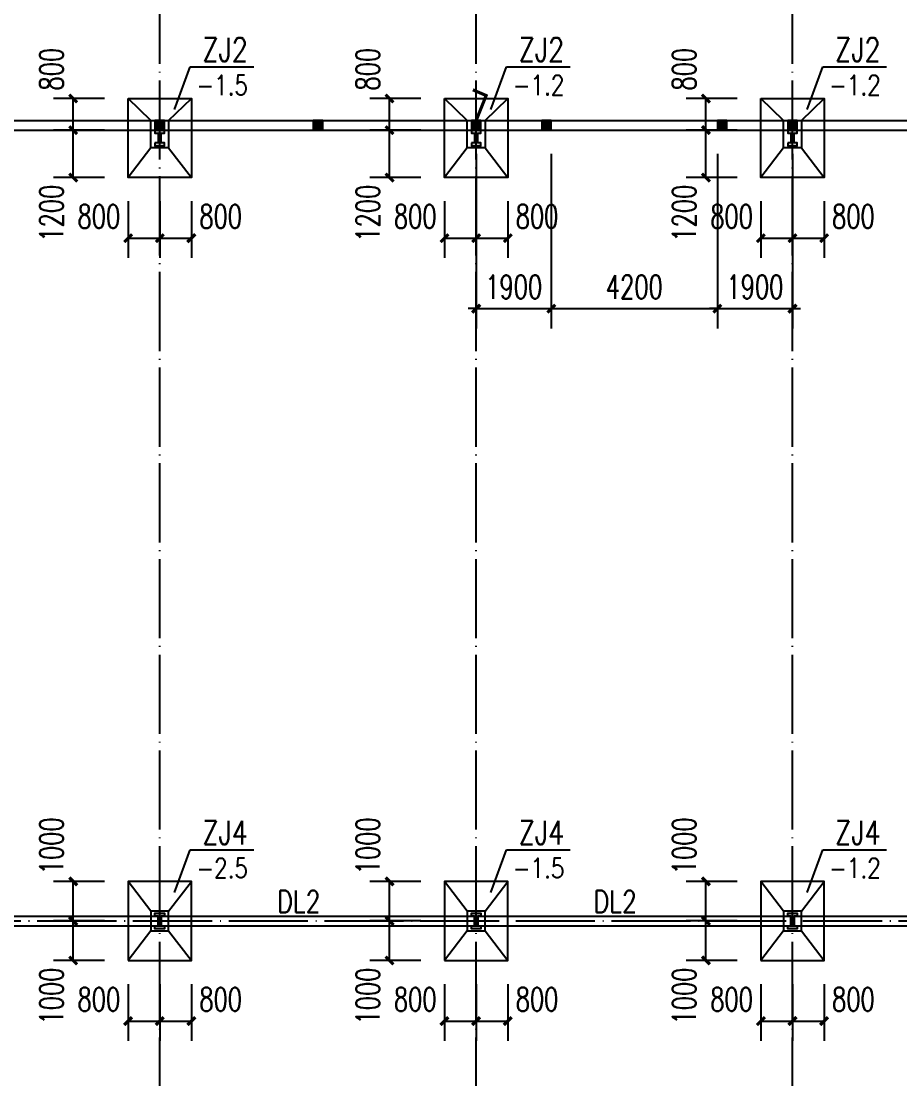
# Model space of a CAD drawing. Extents: x 36360094 to 36697644, y 75306 to 425482.
# Drawn here: x 36402952 to 36425171, y 383237 to 409986 of the extents above; entities that cross this region are included whole.
import ezdxf

# ---------------------------------------------------------------- set-up
doc = ezdxf.new("R2010")
doc.units = 0
doc.header["$LTSCALE"] = 1000
doc.header["$MEASUREMENT"] = 0
doc.linetypes.add('ACAD_ISO04W100', pattern=[30.5, 24, -3, 0.5, -3])
doc.linetypes.add('DOTE', pattern=[2.42, 2, -0.2, 0.02, -0.2])
doc.layers.get('0').update_dxf_attribs({"linetype": 'CONTINUOUS'})
doc.layers.get('DEFPOINTS').update_dxf_attribs({"linetype": 'CONTINUOUS'})
for name, color, linetype in [('COLUMN', 7, 'CONTINUOUS'), ('DOTE', 1, 'ACAD_ISO04W100'), ('PUB_DIM', 3, 'CONTINUOUS'), ('PUB_HATCH', 8, 'CONTINUOUS'), ('独立基础', 2, 'CONTINUOUS')]:
    doc.layers.add(name, color=color, linetype=linetype)
doc.styles.add('_TCH_DIM_T3', font='SIMPLEX', dxfattribs={"width": 0.705882, "bigfont": 'GBCBIG'})
doc.styles.add('DIM_FONT', font='SIMPLEX.shx', dxfattribs={"width": 0.8})
doc.dimstyles.new('_TCH_ARCH&&200', dxfattribs={"dimtxt": 595, "dimasz": 200, "dimexe": 500, "dimexo": 600, "dimgap": 252.5, "dimtad": 1, "dimdec": 0, "dimzin": 0, "dimdsep": 46, "dimtxsty": '_TCH_DIM_T3', "dimblk": 'ARCHTICK', "dimcen": 0.09, "dimclrt": 7, "dimazin": 2, "dimtfac": 1, "dimtdec": 0, "dimtix": 1, "dimtmove": 2, "dimatfit": 3, "dimfxl": 0, "dimtolj": 1, "dimtzin": 0, "dimarcsym": 0})

# ---------------------------------------------------------------- blocks, each defined once
blk = doc.blocks.new('_ArchTick')
at = {"color": 0, "linetype": 'ByBlock', "const_width": 0.4}
blk.add_lwpolyline([(-0.5, -0.5), (0.5, 0.5)], dxfattribs=at)
blk = doc.blocks.new('*D157')
at = {"layer": 'DEFPOINTS', "color": 0}
for p in [(36414457, 407230), (36416357, 407230), (36416357, 402715)]:
    blk.add_point(p, dxfattribs=at)
at = {"layer": 'PUB_DIM', "color": 0, "lineweight": -2}
for p, q in [((36414457, 406630), (36414457, 402215)), ((36416357, 406630), (36416357, 402215)), ((36414457, 402715), (36414257, 402715)), ((36414457, 402715), (36416357, 402715)), ((36416357, 402715), (36416557, 402715))]:
    blk.add_line(p, q, dxfattribs=at)
at = {"layer": 'PUB_DIM', "color": 0, "lineweight": -2, "xscale": 200, "yscale": 200, "zscale": 200}
blk.add_blockref('_ArchTick', (36414457, 402715), dxfattribs=at)
at = {"layer": 'PUB_DIM', "color": 0, "lineweight": -2, "xscale": 200, "yscale": 200, "zscale": 200, "rotation": 180}
blk.add_blockref('_ArchTick', (36416357, 402715), dxfattribs=at)
at = {"layer": 'PUB_DIM', "color": 7, "insert": (36415407, 403265), "char_height": 595, "attachment_point": 5, "style": '_TCH_DIM_T3'}
blk.add_mtext('\\A1;1900', dxfattribs=at)
blk = doc.blocks.new('*D158')
at = {"layer": 'DEFPOINTS', "color": 0}
for p in [(36416357, 407230), (36420557, 407230), (36420557, 402715)]:
    blk.add_point(p, dxfattribs=at)
at = {"layer": 'PUB_DIM', "color": 0, "lineweight": -2}
for p, q in [((36416357, 406630), (36416357, 402215)), ((36420557, 406630), (36420557, 402215)), ((36416357, 402715), (36420557, 402715))]:
    blk.add_line(p, q, dxfattribs=at)
at = {"layer": 'PUB_DIM', "color": 0, "lineweight": -2, "xscale": 200, "yscale": 200, "zscale": 200, "rotation": 180}
blk.add_blockref('_ArchTick', (36416357, 402715), dxfattribs=at)
at = {"layer": 'PUB_DIM', "color": 0, "lineweight": -2, "xscale": 200, "yscale": 200, "zscale": 200}
blk.add_blockref('_ArchTick', (36420557, 402715), dxfattribs=at)
at = {"layer": 'PUB_DIM', "color": 7, "insert": (36418457, 403265), "char_height": 595, "attachment_point": 5, "style": '_TCH_DIM_T3'}
blk.add_mtext('\\A1;4200', dxfattribs=at)
blk = doc.blocks.new('*D159')
at = {"layer": 'DEFPOINTS', "color": 0}
for p in [(36420557, 407230), (36422457, 407230), (36422457, 402715)]:
    blk.add_point(p, dxfattribs=at)
at = {"layer": 'PUB_DIM', "color": 0, "lineweight": -2}
for p, q in [((36420557, 406630), (36420557, 402215)), ((36422457, 406630), (36422457, 402215)), ((36420557, 402715), (36420357, 402715)), ((36420557, 402715), (36422457, 402715)), ((36422457, 402715), (36422657, 402715))]:
    blk.add_line(p, q, dxfattribs=at)
at = {"layer": 'PUB_DIM', "color": 0, "lineweight": -2, "xscale": 200, "yscale": 200, "zscale": 200}
blk.add_blockref('_ArchTick', (36420557, 402715), dxfattribs=at)
at = {"layer": 'PUB_DIM', "color": 0, "lineweight": -2, "xscale": 200, "yscale": 200, "zscale": 200, "rotation": 180}
blk.add_blockref('_ArchTick', (36422457, 402715), dxfattribs=at)
at = {"layer": 'PUB_DIM', "color": 7, "insert": (36421507, 403265), "char_height": 595, "attachment_point": 5, "style": '_TCH_DIM_T3'}
blk.add_mtext('\\A1;1900', dxfattribs=at)
blk = doc.blocks.new('*D172')
at = {"layer": 'DEFPOINTS', "color": 0}
for p in [(36421657, 406030), (36422457, 406030), (36422457, 404498)]:
    blk.add_point(p, dxfattribs=at)
at = {"layer": 'PUB_DIM', "color": 0, "lineweight": -2}
for p, q in [((36421657, 405430), (36421657, 403998)), ((36422457, 405430), (36422457, 403998)), ((36421657, 404498), (36422457, 404498))]:
    blk.add_line(p, q, dxfattribs=at)
at = {"layer": 'PUB_DIM', "color": 0, "lineweight": -2, "xscale": 200, "yscale": 200, "zscale": 200, "rotation": 180}
blk.add_blockref('_ArchTick', (36421657, 404498), dxfattribs=at)
at = {"layer": 'PUB_DIM', "color": 0, "lineweight": -2, "xscale": 200, "yscale": 200, "zscale": 200}
blk.add_blockref('_ArchTick', (36422457, 404498), dxfattribs=at)
at = {"layer": 'PUB_DIM', "color": 7, "insert": (36420917, 405048), "char_height": 595, "attachment_point": 5, "style": '_TCH_DIM_T3'}
blk.add_mtext('\\A1;800', dxfattribs=at)
blk = doc.blocks.new('*D173')
at = {"layer": 'DEFPOINTS', "color": 0}
for p in [(36422457, 406030), (36423257, 406030), (36423257, 404498)]:
    blk.add_point(p, dxfattribs=at)
at = {"layer": 'PUB_DIM', "color": 0, "lineweight": -2}
for p, q in [((36422457, 405430), (36422457, 403998)), ((36423257, 405430), (36423257, 403998)), ((36422457, 404498), (36423257, 404498))]:
    blk.add_line(p, q, dxfattribs=at)
at = {"layer": 'PUB_DIM', "color": 0, "lineweight": -2, "xscale": 200, "yscale": 200, "zscale": 200, "rotation": 180}
blk.add_blockref('_ArchTick', (36422457, 404498), dxfattribs=at)
at = {"layer": 'PUB_DIM', "color": 0, "lineweight": -2, "xscale": 200, "yscale": 200, "zscale": 200}
blk.add_blockref('_ArchTick', (36423257, 404498), dxfattribs=at)
at = {"layer": 'PUB_DIM', "color": 7, "insert": (36423997, 405048), "char_height": 595, "attachment_point": 5, "style": '_TCH_DIM_T3'}
blk.add_mtext('\\A1;800', dxfattribs=at)
blk = doc.blocks.new('*D174')
at = {"layer": 'DEFPOINTS', "color": 0}
for p in [(36420268, 408030), (36421657, 408030), (36421657, 407230)]:
    blk.add_point(p, dxfattribs=at)
at = {"layer": 'PUB_DIM', "color": 0, "lineweight": -2}
for p, q in [((36421057, 408030), (36419768, 408030)), ((36420268, 407230), (36420268, 408030)), ((36421057, 407230), (36419768, 407230))]:
    blk.add_line(p, q, dxfattribs=at)
at = {"layer": 'PUB_DIM', "color": 0, "lineweight": -2, "xscale": 200, "yscale": 200, "zscale": 200}
for p, rotation in [((36420268, 408030), 90), ((36420268, 407230), 270)]:
    blk.add_blockref('_ArchTick', p, dxfattribs=dict(at, rotation=rotation))
at = {"layer": 'PUB_DIM', "color": 7, "insert": (36419718, 408770), "char_height": 595, "attachment_point": 5, "rotation": 90, "style": '_TCH_DIM_T3'}
blk.add_mtext('\\A1;800', dxfattribs=at)
blk = doc.blocks.new('*D175')
at = {"layer": 'DEFPOINTS', "color": 0}
for p in [(36420268, 407230), (36421657, 407230), (36421657, 406030)]:
    blk.add_point(p, dxfattribs=at)
at = {"layer": 'PUB_DIM', "color": 0, "lineweight": -2}
for p, q in [((36421057, 407230), (36419768, 407230)), ((36420268, 406030), (36420268, 407230)), ((36421057, 406030), (36419768, 406030))]:
    blk.add_line(p, q, dxfattribs=at)
at = {"layer": 'PUB_DIM', "color": 0, "lineweight": -2, "xscale": 200, "yscale": 200, "zscale": 200}
for p, rotation in [((36420268, 407230), 90), ((36420268, 406030), 270)]:
    blk.add_blockref('_ArchTick', p, dxfattribs=dict(at, rotation=rotation))
at = {"layer": 'PUB_DIM', "color": 7, "insert": (36419718, 405130), "char_height": 595, "attachment_point": 5, "rotation": 90, "style": '_TCH_DIM_T3'}
blk.add_mtext('\\A1;1200', dxfattribs=at)
blk = doc.blocks.new('*D176')
at = {"layer": 'DEFPOINTS', "color": 0}
for p in [(36421657, 386230), (36422457, 386230), (36422457, 384698)]:
    blk.add_point(p, dxfattribs=at)
at = {"layer": 'PUB_DIM', "color": 0, "lineweight": -2}
for p, q in [((36421657, 385630), (36421657, 384198)), ((36422457, 385630), (36422457, 384198)), ((36421657, 384698), (36422457, 384698))]:
    blk.add_line(p, q, dxfattribs=at)
at = {"layer": 'PUB_DIM', "color": 0, "lineweight": -2, "xscale": 200, "yscale": 200, "zscale": 200, "rotation": 180}
blk.add_blockref('_ArchTick', (36421657, 384698), dxfattribs=at)
at = {"layer": 'PUB_DIM', "color": 0, "lineweight": -2, "xscale": 200, "yscale": 200, "zscale": 200}
blk.add_blockref('_ArchTick', (36422457, 384698), dxfattribs=at)
at = {"layer": 'PUB_DIM', "color": 7, "insert": (36420917, 385248), "char_height": 595, "attachment_point": 5, "style": '_TCH_DIM_T3'}
blk.add_mtext('\\A1;800', dxfattribs=at)
blk = doc.blocks.new('*D177')
at = {"layer": 'DEFPOINTS', "color": 0}
for p in [(36422457, 386230), (36423257, 386230), (36423257, 384698)]:
    blk.add_point(p, dxfattribs=at)
at = {"layer": 'PUB_DIM', "color": 0, "lineweight": -2}
for p, q in [((36422457, 385630), (36422457, 384198)), ((36423257, 385630), (36423257, 384198)), ((36422457, 384698), (36423257, 384698))]:
    blk.add_line(p, q, dxfattribs=at)
at = {"layer": 'PUB_DIM', "color": 0, "lineweight": -2, "xscale": 200, "yscale": 200, "zscale": 200, "rotation": 180}
blk.add_blockref('_ArchTick', (36422457, 384698), dxfattribs=at)
at = {"layer": 'PUB_DIM', "color": 0, "lineweight": -2, "xscale": 200, "yscale": 200, "zscale": 200}
blk.add_blockref('_ArchTick', (36423257, 384698), dxfattribs=at)
at = {"layer": 'PUB_DIM', "color": 7, "insert": (36423997, 385248), "char_height": 595, "attachment_point": 5, "style": '_TCH_DIM_T3'}
blk.add_mtext('\\A1;800', dxfattribs=at)
blk = doc.blocks.new('*D178')
at = {"layer": 'DEFPOINTS', "color": 0}
for p in [(36420268, 388230), (36421657, 388230), (36421657, 387230)]:
    blk.add_point(p, dxfattribs=at)
at = {"layer": 'PUB_DIM', "color": 0, "lineweight": -2}
for p, q in [((36421057, 388230), (36419768, 388230)), ((36420268, 387230), (36420268, 388230)), ((36421057, 387230), (36419768, 387230))]:
    blk.add_line(p, q, dxfattribs=at)
at = {"layer": 'PUB_DIM', "color": 0, "lineweight": -2, "xscale": 200, "yscale": 200, "zscale": 200}
for p, rotation in [((36420268, 388230), 90), ((36420268, 387230), 270)]:
    blk.add_blockref('_ArchTick', p, dxfattribs=dict(at, rotation=rotation))
at = {"layer": 'PUB_DIM', "color": 7, "insert": (36419718, 389130), "char_height": 595, "attachment_point": 5, "rotation": 90, "style": '_TCH_DIM_T3'}
blk.add_mtext('\\A1;1000', dxfattribs=at)
blk = doc.blocks.new('*D179')
at = {"layer": 'DEFPOINTS', "color": 0}
for p in [(36420268, 387230), (36421657, 387230), (36421657, 386230)]:
    blk.add_point(p, dxfattribs=at)
at = {"layer": 'PUB_DIM', "color": 0, "lineweight": -2}
for p, q in [((36421057, 387230), (36419768, 387230)), ((36420268, 386230), (36420268, 387230)), ((36421057, 386230), (36419768, 386230))]:
    blk.add_line(p, q, dxfattribs=at)
at = {"layer": 'PUB_DIM', "color": 0, "lineweight": -2, "xscale": 200, "yscale": 200, "zscale": 200}
for p, rotation in [((36420268, 387230), 90), ((36420268, 386230), 270)]:
    blk.add_blockref('_ArchTick', p, dxfattribs=dict(at, rotation=rotation))
at = {"layer": 'PUB_DIM', "color": 7, "insert": (36419718, 385330), "char_height": 595, "attachment_point": 5, "rotation": 90, "style": '_TCH_DIM_T3'}
blk.add_mtext('\\A1;1000', dxfattribs=at)
blk = doc.blocks.new('*D184')
at = {"layer": 'DEFPOINTS', "color": 0}
for p in [(36413657, 406030), (36414457, 406030), (36414457, 404498)]:
    blk.add_point(p, dxfattribs=at)
at = {"layer": 'PUB_DIM', "color": 0, "lineweight": -2}
for p, q in [((36413657, 405430), (36413657, 403998)), ((36414457, 405430), (36414457, 403998)), ((36413657, 404498), (36414457, 404498))]:
    blk.add_line(p, q, dxfattribs=at)
at = {"layer": 'PUB_DIM', "color": 0, "lineweight": -2, "xscale": 200, "yscale": 200, "zscale": 200, "rotation": 180}
blk.add_blockref('_ArchTick', (36413657, 404498), dxfattribs=at)
at = {"layer": 'PUB_DIM', "color": 0, "lineweight": -2, "xscale": 200, "yscale": 200, "zscale": 200}
blk.add_blockref('_ArchTick', (36414457, 404498), dxfattribs=at)
at = {"layer": 'PUB_DIM', "color": 7, "insert": (36412917, 405048), "char_height": 595, "attachment_point": 5, "style": '_TCH_DIM_T3'}
blk.add_mtext('\\A1;800', dxfattribs=at)
blk = doc.blocks.new('*D185')
at = {"layer": 'DEFPOINTS', "color": 0}
for p in [(36414457, 406030), (36415257, 406030), (36415257, 404498)]:
    blk.add_point(p, dxfattribs=at)
at = {"layer": 'PUB_DIM', "color": 0, "lineweight": -2}
for p, q in [((36414457, 405430), (36414457, 403998)), ((36415257, 405430), (36415257, 403998)), ((36414457, 404498), (36415257, 404498))]:
    blk.add_line(p, q, dxfattribs=at)
at = {"layer": 'PUB_DIM', "color": 0, "lineweight": -2, "xscale": 200, "yscale": 200, "zscale": 200, "rotation": 180}
blk.add_blockref('_ArchTick', (36414457, 404498), dxfattribs=at)
at = {"layer": 'PUB_DIM', "color": 0, "lineweight": -2, "xscale": 200, "yscale": 200, "zscale": 200}
blk.add_blockref('_ArchTick', (36415257, 404498), dxfattribs=at)
at = {"layer": 'PUB_DIM', "color": 7, "insert": (36415997, 405048), "char_height": 595, "attachment_point": 5, "style": '_TCH_DIM_T3'}
blk.add_mtext('\\A1;800', dxfattribs=at)
blk = doc.blocks.new('*D186')
at = {"layer": 'DEFPOINTS', "color": 0}
for p in [(36412268, 408030), (36413657, 408030), (36413657, 407230)]:
    blk.add_point(p, dxfattribs=at)
at = {"layer": 'PUB_DIM', "color": 0, "lineweight": -2}
for p, q in [((36413057, 408030), (36411768, 408030)), ((36412268, 407230), (36412268, 408030)), ((36413057, 407230), (36411768, 407230))]:
    blk.add_line(p, q, dxfattribs=at)
at = {"layer": 'PUB_DIM', "color": 0, "lineweight": -2, "xscale": 200, "yscale": 200, "zscale": 200}
for p, rotation in [((36412268, 408030), 90), ((36412268, 407230), 270)]:
    blk.add_blockref('_ArchTick', p, dxfattribs=dict(at, rotation=rotation))
at = {"layer": 'PUB_DIM', "color": 7, "insert": (36411718, 408770), "char_height": 595, "attachment_point": 5, "rotation": 90, "style": '_TCH_DIM_T3'}
blk.add_mtext('\\A1;800', dxfattribs=at)
blk = doc.blocks.new('*D187')
at = {"layer": 'DEFPOINTS', "color": 0}
for p in [(36412268, 407230), (36413657, 407230), (36413657, 406030)]:
    blk.add_point(p, dxfattribs=at)
at = {"layer": 'PUB_DIM', "color": 0, "lineweight": -2}
for p, q in [((36413057, 407230), (36411768, 407230)), ((36412268, 406030), (36412268, 407230)), ((36413057, 406030), (36411768, 406030))]:
    blk.add_line(p, q, dxfattribs=at)
at = {"layer": 'PUB_DIM', "color": 0, "lineweight": -2, "xscale": 200, "yscale": 200, "zscale": 200}
for p, rotation in [((36412268, 407230), 90), ((36412268, 406030), 270)]:
    blk.add_blockref('_ArchTick', p, dxfattribs=dict(at, rotation=rotation))
at = {"layer": 'PUB_DIM', "color": 7, "insert": (36411718, 405130), "char_height": 595, "attachment_point": 5, "rotation": 90, "style": '_TCH_DIM_T3'}
blk.add_mtext('\\A1;1200', dxfattribs=at)
blk = doc.blocks.new('*D188')
at = {"layer": 'DEFPOINTS', "color": 0}
for p in [(36413657, 386230), (36414457, 386230), (36414457, 384698)]:
    blk.add_point(p, dxfattribs=at)
at = {"layer": 'PUB_DIM', "color": 0, "lineweight": -2}
for p, q in [((36413657, 385630), (36413657, 384198)), ((36414457, 385630), (36414457, 384198)), ((36413657, 384698), (36414457, 384698))]:
    blk.add_line(p, q, dxfattribs=at)
at = {"layer": 'PUB_DIM', "color": 0, "lineweight": -2, "xscale": 200, "yscale": 200, "zscale": 200, "rotation": 180}
blk.add_blockref('_ArchTick', (36413657, 384698), dxfattribs=at)
at = {"layer": 'PUB_DIM', "color": 0, "lineweight": -2, "xscale": 200, "yscale": 200, "zscale": 200}
blk.add_blockref('_ArchTick', (36414457, 384698), dxfattribs=at)
at = {"layer": 'PUB_DIM', "color": 7, "insert": (36412917, 385248), "char_height": 595, "attachment_point": 5, "style": '_TCH_DIM_T3'}
blk.add_mtext('\\A1;800', dxfattribs=at)
blk = doc.blocks.new('*D189')
at = {"layer": 'DEFPOINTS', "color": 0}
for p in [(36414457, 386230), (36415257, 386230), (36415257, 384698)]:
    blk.add_point(p, dxfattribs=at)
at = {"layer": 'PUB_DIM', "color": 0, "lineweight": -2}
for p, q in [((36414457, 385630), (36414457, 384198)), ((36415257, 385630), (36415257, 384198)), ((36414457, 384698), (36415257, 384698))]:
    blk.add_line(p, q, dxfattribs=at)
at = {"layer": 'PUB_DIM', "color": 0, "lineweight": -2, "xscale": 200, "yscale": 200, "zscale": 200, "rotation": 180}
blk.add_blockref('_ArchTick', (36414457, 384698), dxfattribs=at)
at = {"layer": 'PUB_DIM', "color": 0, "lineweight": -2, "xscale": 200, "yscale": 200, "zscale": 200}
blk.add_blockref('_ArchTick', (36415257, 384698), dxfattribs=at)
at = {"layer": 'PUB_DIM', "color": 7, "insert": (36415997, 385248), "char_height": 595, "attachment_point": 5, "style": '_TCH_DIM_T3'}
blk.add_mtext('\\A1;800', dxfattribs=at)
blk = doc.blocks.new('*D190')
at = {"layer": 'DEFPOINTS', "color": 0}
for p in [(36412268, 388230), (36413657, 388230), (36413657, 387230)]:
    blk.add_point(p, dxfattribs=at)
at = {"layer": 'PUB_DIM', "color": 0, "lineweight": -2}
for p, q in [((36413057, 388230), (36411768, 388230)), ((36412268, 387230), (36412268, 388230)), ((36413057, 387230), (36411768, 387230))]:
    blk.add_line(p, q, dxfattribs=at)
at = {"layer": 'PUB_DIM', "color": 0, "lineweight": -2, "xscale": 200, "yscale": 200, "zscale": 200}
for p, rotation in [((36412268, 388230), 90), ((36412268, 387230), 270)]:
    blk.add_blockref('_ArchTick', p, dxfattribs=dict(at, rotation=rotation))
at = {"layer": 'PUB_DIM', "color": 7, "insert": (36411718, 389130), "char_height": 595, "attachment_point": 5, "rotation": 90, "style": '_TCH_DIM_T3'}
blk.add_mtext('\\A1;1000', dxfattribs=at)
blk = doc.blocks.new('*D191')
at = {"layer": 'DEFPOINTS', "color": 0}
for p in [(36412268, 387230), (36413657, 387230), (36413657, 386230)]:
    blk.add_point(p, dxfattribs=at)
at = {"layer": 'PUB_DIM', "color": 0, "lineweight": -2}
for p, q in [((36413057, 387230), (36411768, 387230)), ((36412268, 386230), (36412268, 387230)), ((36413057, 386230), (36411768, 386230))]:
    blk.add_line(p, q, dxfattribs=at)
at = {"layer": 'PUB_DIM', "color": 0, "lineweight": -2, "xscale": 200, "yscale": 200, "zscale": 200}
for p, rotation in [((36412268, 387230), 90), ((36412268, 386230), 270)]:
    blk.add_blockref('_ArchTick', p, dxfattribs=dict(at, rotation=rotation))
at = {"layer": 'PUB_DIM', "color": 7, "insert": (36411718, 385330), "char_height": 595, "attachment_point": 5, "rotation": 90, "style": '_TCH_DIM_T3'}
blk.add_mtext('\\A1;1000', dxfattribs=at)
blk = doc.blocks.new('*D196')
at = {"layer": 'DEFPOINTS', "color": 0}
for p in [(36405657, 406030), (36406457, 406030), (36406457, 404498)]:
    blk.add_point(p, dxfattribs=at)
at = {"layer": 'PUB_DIM', "color": 0, "lineweight": -2}
for p, q in [((36405657, 405430), (36405657, 403998)), ((36406457, 405430), (36406457, 403998)), ((36405657, 404498), (36406457, 404498))]:
    blk.add_line(p, q, dxfattribs=at)
at = {"layer": 'PUB_DIM', "color": 0, "lineweight": -2, "xscale": 200, "yscale": 200, "zscale": 200, "rotation": 180}
blk.add_blockref('_ArchTick', (36405657, 404498), dxfattribs=at)
at = {"layer": 'PUB_DIM', "color": 0, "lineweight": -2, "xscale": 200, "yscale": 200, "zscale": 200}
blk.add_blockref('_ArchTick', (36406457, 404498), dxfattribs=at)
at = {"layer": 'PUB_DIM', "color": 7, "insert": (36404917, 405048), "char_height": 595, "attachment_point": 5, "style": '_TCH_DIM_T3'}
blk.add_mtext('\\A1;800', dxfattribs=at)
blk = doc.blocks.new('*D197')
at = {"layer": 'DEFPOINTS', "color": 0}
for p in [(36406457, 406030), (36407257, 406030), (36407257, 404498)]:
    blk.add_point(p, dxfattribs=at)
at = {"layer": 'PUB_DIM', "color": 0, "lineweight": -2}
for p, q in [((36406457, 405430), (36406457, 403998)), ((36407257, 405430), (36407257, 403998)), ((36406457, 404498), (36407257, 404498))]:
    blk.add_line(p, q, dxfattribs=at)
at = {"layer": 'PUB_DIM', "color": 0, "lineweight": -2, "xscale": 200, "yscale": 200, "zscale": 200, "rotation": 180}
blk.add_blockref('_ArchTick', (36406457, 404498), dxfattribs=at)
at = {"layer": 'PUB_DIM', "color": 0, "lineweight": -2, "xscale": 200, "yscale": 200, "zscale": 200}
blk.add_blockref('_ArchTick', (36407257, 404498), dxfattribs=at)
at = {"layer": 'PUB_DIM', "color": 7, "insert": (36407997, 405048), "char_height": 595, "attachment_point": 5, "style": '_TCH_DIM_T3'}
blk.add_mtext('\\A1;800', dxfattribs=at)
blk = doc.blocks.new('*D198')
at = {"layer": 'DEFPOINTS', "color": 0}
for p in [(36404268, 408030), (36405657, 408030), (36405657, 407230)]:
    blk.add_point(p, dxfattribs=at)
at = {"layer": 'PUB_DIM', "color": 0, "lineweight": -2}
for p, q in [((36405057, 408030), (36403768, 408030)), ((36404268, 407230), (36404268, 408030)), ((36405057, 407230), (36403768, 407230))]:
    blk.add_line(p, q, dxfattribs=at)
at = {"layer": 'PUB_DIM', "color": 0, "lineweight": -2, "xscale": 200, "yscale": 200, "zscale": 200}
for p, rotation in [((36404268, 408030), 90), ((36404268, 407230), 270)]:
    blk.add_blockref('_ArchTick', p, dxfattribs=dict(at, rotation=rotation))
at = {"layer": 'PUB_DIM', "color": 7, "insert": (36403718, 408770), "char_height": 595, "attachment_point": 5, "rotation": 90, "style": '_TCH_DIM_T3'}
blk.add_mtext('\\A1;800', dxfattribs=at)
blk = doc.blocks.new('*D199')
at = {"layer": 'DEFPOINTS', "color": 0}
for p in [(36404268, 407230), (36405657, 407230), (36405657, 406030)]:
    blk.add_point(p, dxfattribs=at)
at = {"layer": 'PUB_DIM', "color": 0, "lineweight": -2}
for p, q in [((36405057, 407230), (36403768, 407230)), ((36404268, 406030), (36404268, 407230)), ((36405057, 406030), (36403768, 406030))]:
    blk.add_line(p, q, dxfattribs=at)
at = {"layer": 'PUB_DIM', "color": 0, "lineweight": -2, "xscale": 200, "yscale": 200, "zscale": 200}
for p, rotation in [((36404268, 407230), 90), ((36404268, 406030), 270)]:
    blk.add_blockref('_ArchTick', p, dxfattribs=dict(at, rotation=rotation))
at = {"layer": 'PUB_DIM', "color": 7, "insert": (36403718, 405130), "char_height": 595, "attachment_point": 5, "rotation": 90, "style": '_TCH_DIM_T3'}
blk.add_mtext('\\A1;1200', dxfattribs=at)
blk = doc.blocks.new('*D200')
at = {"layer": 'DEFPOINTS', "color": 0}
for p in [(36405657, 386230), (36406457, 386230), (36406457, 384698)]:
    blk.add_point(p, dxfattribs=at)
at = {"layer": 'PUB_DIM', "color": 0, "lineweight": -2}
for p, q in [((36405657, 385630), (36405657, 384198)), ((36406457, 385630), (36406457, 384198)), ((36405657, 384698), (36406457, 384698))]:
    blk.add_line(p, q, dxfattribs=at)
at = {"layer": 'PUB_DIM', "color": 0, "lineweight": -2, "xscale": 200, "yscale": 200, "zscale": 200, "rotation": 180}
blk.add_blockref('_ArchTick', (36405657, 384698), dxfattribs=at)
at = {"layer": 'PUB_DIM', "color": 0, "lineweight": -2, "xscale": 200, "yscale": 200, "zscale": 200}
blk.add_blockref('_ArchTick', (36406457, 384698), dxfattribs=at)
at = {"layer": 'PUB_DIM', "color": 7, "insert": (36404917, 385248), "char_height": 595, "attachment_point": 5, "style": '_TCH_DIM_T3'}
blk.add_mtext('\\A1;800', dxfattribs=at)
blk = doc.blocks.new('*D201')
at = {"layer": 'DEFPOINTS', "color": 0}
for p in [(36406457, 386230), (36407257, 386230), (36407257, 384698)]:
    blk.add_point(p, dxfattribs=at)
at = {"layer": 'PUB_DIM', "color": 0, "lineweight": -2}
for p, q in [((36406457, 385630), (36406457, 384198)), ((36407257, 385630), (36407257, 384198)), ((36406457, 384698), (36407257, 384698))]:
    blk.add_line(p, q, dxfattribs=at)
at = {"layer": 'PUB_DIM', "color": 0, "lineweight": -2, "xscale": 200, "yscale": 200, "zscale": 200, "rotation": 180}
blk.add_blockref('_ArchTick', (36406457, 384698), dxfattribs=at)
at = {"layer": 'PUB_DIM', "color": 0, "lineweight": -2, "xscale": 200, "yscale": 200, "zscale": 200}
blk.add_blockref('_ArchTick', (36407257, 384698), dxfattribs=at)
at = {"layer": 'PUB_DIM', "color": 7, "insert": (36407997, 385248), "char_height": 595, "attachment_point": 5, "style": '_TCH_DIM_T3'}
blk.add_mtext('\\A1;800', dxfattribs=at)
blk = doc.blocks.new('*D202')
at = {"layer": 'DEFPOINTS', "color": 0}
for p in [(36404268, 388230), (36405657, 388230), (36405657, 387230)]:
    blk.add_point(p, dxfattribs=at)
at = {"layer": 'PUB_DIM', "color": 0, "lineweight": -2}
for p, q in [((36405057, 388230), (36403768, 388230)), ((36404268, 387230), (36404268, 388230)), ((36405057, 387230), (36403768, 387230))]:
    blk.add_line(p, q, dxfattribs=at)
at = {"layer": 'PUB_DIM', "color": 0, "lineweight": -2, "xscale": 200, "yscale": 200, "zscale": 200}
for p, rotation in [((36404268, 388230), 90), ((36404268, 387230), 270)]:
    blk.add_blockref('_ArchTick', p, dxfattribs=dict(at, rotation=rotation))
at = {"layer": 'PUB_DIM', "color": 7, "insert": (36403718, 389130), "char_height": 595, "attachment_point": 5, "rotation": 90, "style": '_TCH_DIM_T3'}
blk.add_mtext('\\A1;1000', dxfattribs=at)
blk = doc.blocks.new('*D203')
at = {"layer": 'DEFPOINTS', "color": 0}
for p in [(36404268, 387230), (36405657, 387230), (36405657, 386230)]:
    blk.add_point(p, dxfattribs=at)
at = {"layer": 'PUB_DIM', "color": 0, "lineweight": -2}
for p, q in [((36405057, 387230), (36403768, 387230)), ((36404268, 386230), (36404268, 387230)), ((36405057, 386230), (36403768, 386230))]:
    blk.add_line(p, q, dxfattribs=at)
at = {"layer": 'PUB_DIM', "color": 0, "lineweight": -2, "xscale": 200, "yscale": 200, "zscale": 200}
for p, rotation in [((36404268, 387230), 90), ((36404268, 386230), 270)]:
    blk.add_blockref('_ArchTick', p, dxfattribs=dict(at, rotation=rotation))
at = {"layer": 'PUB_DIM', "color": 7, "insert": (36403718, 385330), "char_height": 595, "attachment_point": 5, "rotation": 90, "style": '_TCH_DIM_T3'}
blk.add_mtext('\\A1;1000', dxfattribs=at)

msp = doc.modelspace()

# ---------------------------------------------------------------- hatches: boundary and pattern name
for points in [[(36406336.8, 406909.7), (36406336.8, 406829.7), (36406576.8, 406829.7), (36406576.8, 406909.7), (36406496.8, 406909.7), (36406496.8, 407149.7), (36406576.8, 407149.7), (36406576.8, 407229.7), (36406336.8, 407229.7), (36406336.8, 407149.7), (36406416.8, 407149.7), (36406416.8, 406909.7)], [(36414336.8, 406909.7), (36414336.8, 406829.7), (36414576.8, 406829.7), (36414576.8, 406909.7), (36414496.8, 406909.7), (36414496.8, 407149.7), (36414576.8, 407149.7), (36414576.8, 407229.7), (36414336.8, 407229.7), (36414336.8, 407149.7), (36414416.8, 407149.7), (36414416.8, 406909.7)], [(36422336.8, 406909.7), (36422336.8, 406829.7), (36422576.8, 406829.7), (36422576.8, 406909.7), (36422496.8, 406909.7), (36422496.8, 407149.7), (36422576.8, 407149.7), (36422576.8, 407229.7), (36422336.8, 407229.7), (36422336.8, 407149.7), (36422416.8, 407149.7), (36422416.8, 406909.7)], [(36406336.8, 387349.7), (36406336.8, 387429.7), (36406576.8, 387429.7), (36406576.8, 387349.7), (36406496.8, 387349.7), (36406496.8, 387109.7), (36406576.8, 387109.7), (36406576.8, 387029.7), (36406336.8, 387029.7), (36406336.8, 387109.7), (36406416.8, 387109.7), (36406416.8, 387349.7)], [(36414336.8, 387349.7), (36414336.8, 387429.7), (36414576.8, 387429.7), (36414576.8, 387349.7), (36414496.8, 387349.7), (36414496.8, 387109.7), (36414576.8, 387109.7), (36414576.8, 387029.7), (36414336.8, 387029.7), (36414336.8, 387109.7), (36414416.8, 387109.7), (36414416.8, 387349.7)], [(36422336.8, 387349.7), (36422336.8, 387429.7), (36422576.8, 387429.7), (36422576.8, 387349.7), (36422496.8, 387349.7), (36422496.8, 387109.7), (36422576.8, 387109.7), (36422576.8, 387029.7), (36422336.8, 387029.7), (36422336.8, 387109.7), (36422416.8, 387109.7), (36422416.8, 387349.7)]]:
    msp.add_hatch(color=256).paths.add_polyline_path(points)
at = {"layer": 'PUB_HATCH'}
for points in [[(36406336.8, 407469.7), (36406336.8, 407229.7), (36406576.8, 407229.7), (36406576.8, 407469.7)], [(36410336.8, 407469.7), (36410336.8, 407229.7), (36410576.8, 407229.7), (36410576.8, 407469.7)], [(36414336.8, 407469.7), (36414336.8, 407229.7), (36414576.8, 407229.7), (36414576.8, 407469.7)], [(36416116.8, 407469.7), (36416116.8, 407229.7), (36416356.8, 407229.7), (36416356.8, 407469.7)], [(36420556.8, 407469.7), (36420556.8, 407229.7), (36420796.8, 407229.7), (36420796.8, 407469.7)], [(36422336.8, 407469.7), (36422336.8, 407229.7), (36422576.8, 407229.7), (36422576.8, 407469.7)]]:
    msp.add_hatch(color=256, dxfattribs=at).paths.add_polyline_path(points)

# ---------------------------------------------------------------- linework, layer by layer
for p, q in [((36406827.6, 407752.3, 0), (36407227.9, 408831.9, 0)), ((36407227.9, 408831.9, 0), (36408838, 408831.9, 0)), ((36414827.6, 407752.3, 0), (36415227.9, 408831.9, 0)), ((36415227.9, 408831.9, 0), (36416838, 408831.9, 0)), ((36422827.6, 407752.3, 0), (36423227.9, 408831.9, 0)), ((36423227.9, 408831.9, 0), (36424838, 408831.9, 0)), ((36406827.6, 387952.3, 0), (36407227.9, 389031.9, 0)), ((36407227.9, 389031.9, 0), (36408838, 389031.9, 0)), ((36414827.6, 387952.3, 0), (36415227.9, 389031.9, 0)), ((36415227.9, 389031.9, 0), (36416838, 389031.9, 0)), ((36422827.6, 387952.3, 0), (36423227.9, 389031.9, 0)), ((36423227.9, 389031.9, 0), (36424838, 389031.9, 0)), ((36390801.8, 387349.7), (36438456.8, 387349.7)), ((36390801.8, 387109.7), (36438456.8, 387109.7))]:
    msp.add_line(p, q)
at = {"const_width": 80}
msp.add_lwpolyline([(36414456.8, 407469.7), (36414709.9, 408105.4), (36414375.5, 408249.9)], dxfattribs=at)
for points in [[(36390216.8, 407469.7), (36438696.8, 407469.7), (36438696.8, 366989.7), (36390216.8, 366989.7)], [(36390456.8, 407229.7), (36438456.8, 407229.7), (36438456.8, 367229.7), (36390456.8, 367229.7)]]:
    msp.add_lwpolyline(points, close=True)
for points in [[(36406336.8, 406909.7), (36406336.8, 406829.7), (36406576.8, 406829.7), (36406576.8, 406909.7), (36406496.8, 406909.7), (36406496.8, 407149.7), (36406576.8, 407149.7), (36406576.8, 407229.7), (36406336.8, 407229.7), (36406336.8, 407149.7), (36406416.8, 407149.7), (36406416.8, 406909.7), (36406336.8, 406909.7)], [(36414336.8, 406909.7), (36414336.8, 406829.7), (36414576.8, 406829.7), (36414576.8, 406909.7), (36414496.8, 406909.7), (36414496.8, 407149.7), (36414576.8, 407149.7), (36414576.8, 407229.7), (36414336.8, 407229.7), (36414336.8, 407149.7), (36414416.8, 407149.7), (36414416.8, 406909.7), (36414336.8, 406909.7)], [(36422336.8, 406909.7), (36422336.8, 406829.7), (36422576.8, 406829.7), (36422576.8, 406909.7), (36422496.8, 406909.7), (36422496.8, 407149.7), (36422576.8, 407149.7), (36422576.8, 407229.7), (36422336.8, 407229.7), (36422336.8, 407149.7), (36422416.8, 407149.7), (36422416.8, 406909.7), (36422336.8, 406909.7)], [(36406336.8, 387349.7), (36406336.8, 387429.7), (36406576.8, 387429.7), (36406576.8, 387349.7), (36406496.8, 387349.7), (36406496.8, 387109.7), (36406576.8, 387109.7), (36406576.8, 387029.7), (36406336.8, 387029.7), (36406336.8, 387109.7), (36406416.8, 387109.7), (36406416.8, 387349.7), (36406336.8, 387349.7)], [(36414336.8, 387349.7), (36414336.8, 387429.7), (36414576.8, 387429.7), (36414576.8, 387349.7), (36414496.8, 387349.7), (36414496.8, 387109.7), (36414576.8, 387109.7), (36414576.8, 387029.7), (36414336.8, 387029.7), (36414336.8, 387109.7), (36414416.8, 387109.7), (36414416.8, 387349.7), (36414336.8, 387349.7)], [(36422336.8, 387349.7), (36422336.8, 387429.7), (36422576.8, 387429.7), (36422576.8, 387349.7), (36422496.8, 387349.7), (36422496.8, 387109.7), (36422576.8, 387109.7), (36422576.8, 387029.7), (36422336.8, 387029.7), (36422336.8, 387109.7), (36422416.8, 387109.7), (36422416.8, 387349.7), (36422336.8, 387349.7)]]:
    msp.add_lwpolyline(points)
at = {"layer": 'COLUMN'}
for p, q in [((36406336.8, 407469.7), (36406336.8, 407229.7)), ((36406576.8, 407469.7), (36406336.8, 407469.7)), ((36406576.8, 407229.7), (36406576.8, 407469.7)), ((36410336.8, 407469.7), (36410336.8, 407229.7)), ((36410576.8, 407469.7), (36410336.8, 407469.7)), ((36410576.8, 407229.7), (36410576.8, 407469.7)), ((36414336.8, 407469.7), (36414336.8, 407229.7)), ((36414576.8, 407469.7), (36414336.8, 407469.7)), ((36414576.8, 407229.7), (36414576.8, 407469.7)), ((36416116.8, 407469.7), (36416116.8, 407229.7)), ((36416356.8, 407469.7), (36416116.8, 407469.7)), ((36416356.8, 407229.7), (36416356.8, 407469.7)), ((36420556.8, 407469.7), (36420556.8, 407229.7)), ((36420796.8, 407469.7), (36420556.8, 407469.7)), ((36420796.8, 407229.7), (36420796.8, 407469.7)), ((36422336.8, 407469.7), (36422336.8, 407229.7)), ((36422576.8, 407469.7), (36422336.8, 407469.7)), ((36422576.8, 407229.7), (36422576.8, 407469.7)), ((36406336.8, 407229.7), (36406576.8, 407229.7)), ((36410336.8, 407229.7), (36410576.8, 407229.7)), ((36414336.8, 407229.7), (36414576.8, 407229.7)), ((36416116.8, 407229.7), (36416356.8, 407229.7)), ((36420556.8, 407229.7), (36420796.8, 407229.7)), ((36422336.8, 407229.7), (36422576.8, 407229.7))]:
    msp.add_line(p, q, dxfattribs=at)
at = {"layer": 'DOTE', "linetype": 'DOTE'}
for p, q in [((36406456.8, 362923.6), (36406456.8, 411272.6)), ((36414456.8, 362923.6), (36414456.8, 411272.6)), ((36422456.8, 362923.6), (36422456.8, 411272.6)), ((36386420.5, 407229.7), (36443829.9, 407229.7)), ((36386420.5, 387229.7), (36443829.9, 387229.7))]:
    msp.add_line(p, q, dxfattribs=at)
at = {"layer": '独立基础'}
for p, q in [((36406231.8, 407469.7), (36405656.8, 408029.7)), ((36406681.8, 407469.7), (36407256.8, 408029.7)), ((36414231.8, 407469.7), (36413656.8, 408029.7)), ((36414681.8, 407469.7), (36415256.8, 408029.7)), ((36422231.8, 407469.7), (36421656.8, 408029.7)), ((36422681.8, 407469.7), (36423256.8, 408029.7)), ((36406231.8, 406779.7), (36405656.8, 406029.7)), ((36406681.8, 406779.7), (36407256.8, 406029.7)), ((36414231.8, 406779.7), (36413656.8, 406029.7)), ((36414681.8, 406779.7), (36415256.8, 406029.7)), ((36422231.8, 406779.7), (36421656.8, 406029.7)), ((36422681.8, 406779.7), (36423256.8, 406029.7)), ((36406231.8, 387479.7), (36405656.8, 388229.7)), ((36406681.8, 387479.7), (36407256.8, 388229.7)), ((36414231.8, 387479.7), (36413656.8, 388229.7)), ((36414681.8, 387479.7), (36415256.8, 388229.7)), ((36422231.8, 387479.7), (36421656.8, 388229.7)), ((36422681.8, 387479.7), (36423256.8, 388229.7)), ((36406231.8, 386979.7), (36405656.8, 386229.7)), ((36406681.8, 386979.7), (36407256.8, 386229.7)), ((36414231.8, 386979.7), (36413656.8, 386229.7)), ((36414681.8, 386979.7), (36415256.8, 386229.7)), ((36422231.8, 386979.7), (36421656.8, 386229.7)), ((36422681.8, 386979.7), (36423256.8, 386229.7))]:
    msp.add_line(p, q, dxfattribs=at)
for points in [[(36405656.8, 408029.7), (36407256.8, 408029.7), (36407256.8, 406029.7), (36405656.8, 406029.7)], [(36413656.8, 408029.7), (36415256.8, 408029.7), (36415256.8, 406029.7), (36413656.8, 406029.7)], [(36421656.8, 408029.7), (36423256.8, 408029.7), (36423256.8, 406029.7), (36421656.8, 406029.7)], [(36406681.8, 406779.7), (36406231.8, 406779.7), (36406231.8, 407469.7), (36406681.8, 407469.7)], [(36414681.8, 406779.7), (36414231.8, 406779.7), (36414231.8, 407469.7), (36414681.8, 407469.7)], [(36422681.8, 406779.7), (36422231.8, 406779.7), (36422231.8, 407469.7), (36422681.8, 407469.7)], [(36405656.8, 386229.7), (36407256.8, 386229.7), (36407256.8, 388229.7), (36405656.8, 388229.7)], [(36413656.8, 386229.7), (36415256.8, 386229.7), (36415256.8, 388229.7), (36413656.8, 388229.7)], [(36421656.8, 386229.7), (36423256.8, 386229.7), (36423256.8, 388229.7), (36421656.8, 388229.7)], [(36406231.8, 386979.7), (36406681.8, 386979.7), (36406681.8, 387479.7), (36406231.8, 387479.7)], [(36414231.8, 386979.7), (36414681.8, 386979.7), (36414681.8, 387479.7), (36414231.8, 387479.7)], [(36422231.8, 386979.7), (36422681.8, 386979.7), (36422681.8, 387479.7), (36422231.8, 387479.7)]]:
    msp.add_lwpolyline(points, close=True, dxfattribs=at)

# ---------------------------------------------------------------- texts
at = {"style": 'DIM_FONT', "width": 0.8}
for s, height, p in [('ZJ2', 600, (36407534.5, 408963.7, 0)), ('ZJ2', 600, (36415534.5, 408963.7, 0)), ('ZJ2', 600, (36423534.5, 408963.7, 0)), ('-1.5', 500, (36407385.9, 408117.7, 0)), ('-1.2', 500, (36415385.9, 408117.7, 0)), ('-1.2', 500, (36423385.9, 408117.7, 0)), ('ZJ4', 600, (36407534.5, 389163.7, 0)), ('ZJ4', 600, (36415534.5, 389163.7, 0)), ('ZJ4', 600, (36423534.5, 389163.7, 0)), ('-2.5', 500, (36407385.9, 388317.7, 0)), ('-1.5', 500, (36415385.9, 388317.7, 0)), ('-1.2', 500, (36423385.9, 388317.7, 0)), ('DL2', 550, (36409429.4, 387446.4)), ('DL2', 550, (36417429.4, 387446.4))]:
    msp.add_text(s, height=height, dxfattribs=at).set_placement(p)

# ---------------------------------------------------------------- dimensions: what is measured, and where the dimension line sits
at = {"layer": 'PUB_DIM'}
for base, p1, p2, angle, picture, middle in [((36404268.4, 408029.7), (36405656.8, 407229.7), (36405656.8, 408029.7), 90, '*D198', (36403718.4, 408769.7)), ((36412268.4, 408029.7), (36413656.8, 407229.7), (36413656.8, 408029.7), 90, '*D186', (36411718.4, 408769.7)), ((36420268.4, 408029.7), (36421656.8, 407229.7), (36421656.8, 408029.7), 90, '*D174', (36419718.4, 408769.7)), ((36404268.4, 407229.7), (36405656.8, 406029.7), (36405656.8, 407229.7), 90, '*D199', (36403718.4, 405129.7)), ((36412268.4, 407229.7), (36413656.8, 406029.7), (36413656.8, 407229.7), 90, '*D187', (36411718.4, 405129.7)), ((36420268.4, 407229.7), (36421656.8, 406029.7), (36421656.8, 407229.7), 90, '*D175', (36419718.4, 405129.7)), ((36406456.8, 404498.5), (36405656.8, 406029.7), (36406456.8, 406029.7), 0, '*D196', (36404916.8, 405048.5)), ((36407256.8, 404498.5), (36406456.8, 406029.7), (36407256.8, 406029.7), 0, '*D197', (36407996.8, 405048.5)), ((36414456.8, 404498.5), (36413656.8, 406029.7), (36414456.8, 406029.7), 0, '*D184', (36412916.8, 405048.5)), ((36415256.8, 404498.5), (36414456.8, 406029.7), (36415256.8, 406029.7), 0, '*D185', (36415996.8, 405048.5)), ((36422456.8, 404498.5), (36421656.8, 406029.7), (36422456.8, 406029.7), 0, '*D172', (36420916.8, 405048.5)), ((36423256.8, 404498.5), (36422456.8, 406029.7), (36423256.8, 406029.7), 0, '*D173', (36423996.8, 405048.5)), ((36404268.4, 388229.7), (36405656.8, 387229.7), (36405656.8, 388229.7), 90, '*D202', (36403718.4, 389129.7)), ((36412268.4, 388229.7), (36413656.8, 387229.7), (36413656.8, 388229.7), 90, '*D190', (36411718.4, 389129.7)), ((36420268.4, 388229.7), (36421656.8, 387229.7), (36421656.8, 388229.7), 90, '*D178', (36419718.4, 389129.7)), ((36404268.4, 387229.7), (36405656.8, 386229.7), (36405656.8, 387229.7), 90, '*D203', (36403718.4, 385329.7)), ((36412268.4, 387229.7), (36413656.8, 386229.7), (36413656.8, 387229.7), 90, '*D191', (36411718.4, 385329.7)), ((36420268.4, 387229.7), (36421656.8, 386229.7), (36421656.8, 387229.7), 90, '*D179', (36419718.4, 385329.7)), ((36406456.8, 384698.5), (36405656.8, 386229.7), (36406456.8, 386229.7), 0, '*D200', (36404916.8, 385248.5)), ((36407256.8, 384698.5), (36406456.8, 386229.7), (36407256.8, 386229.7), 0, '*D201', (36407996.8, 385248.5)), ((36414456.8, 384698.5), (36413656.8, 386229.7), (36414456.8, 386229.7), 0, '*D188', (36412916.8, 385248.5)), ((36415256.8, 384698.5), (36414456.8, 386229.7), (36415256.8, 386229.7), 0, '*D189', (36415996.8, 385248.5)), ((36422456.8, 384698.5), (36421656.8, 386229.7), (36422456.8, 386229.7), 0, '*D176', (36420916.8, 385248.5)), ((36423256.8, 384698.5), (36422456.8, 386229.7), (36423256.8, 386229.7), 0, '*D177', (36423996.8, 385248.5))]:
    dim = msp.add_linear_dim(base=base, p1=p1, p2=p2, angle=angle, dimstyle='_TCH_ARCH&&200', dxfattribs=at)
    dim.commit()
    dim.dimension.update_dxf_attribs({"geometry": picture, "text_midpoint": middle, "dimtype": 129})
for p1, p2, picture, middle in [((36414456.8, 407229.7), (36416356.8, 407229.7), '*D157', (36415406.8, 403264.8)), ((36416356.8, 407229.7), (36420556.8, 407229.7), '*D158', (36418456.8, 403264.8)), ((36420556.8, 407229.7), (36422456.8, 407229.7), '*D159', (36421506.8, 403264.8))]:
    dim = msp.add_aligned_dim(p1=p1, p2=p2, distance=-4514.9, dimstyle='_TCH_ARCH&&200', dxfattribs=at)
    dim.commit()
    dim.dimension.update_dxf_attribs({"geometry": picture, "text_midpoint": middle})

doc.saveas('drawing.dxf')
